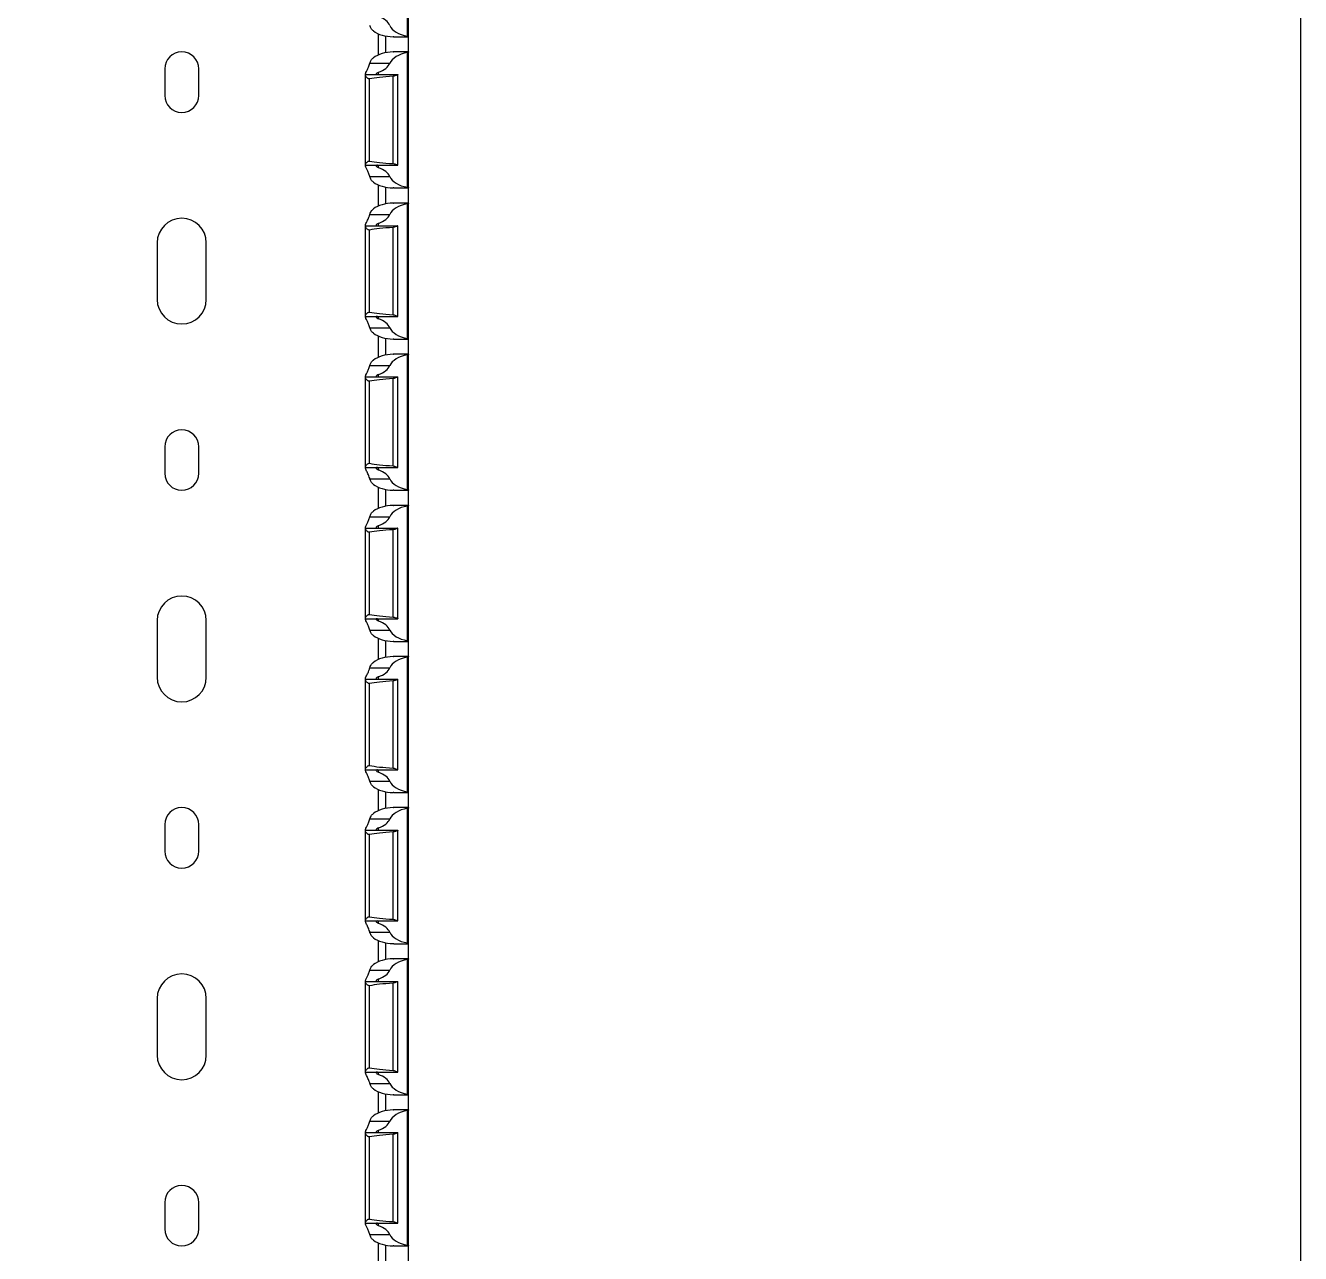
# Model space of a CAD drawing. Header units: millimetres. Extents: x -2573 to 2942, y -1220 to 2800.
# Drawn here: x 1856.9 to 2025.5, y 1110 to 1272.5 of the extents above; entities that cross this region are included whole.
import ezdxf

# ---------------------------------------------------------------- set-up
doc = ezdxf.new("R2010")
doc.units = ezdxf.units.MM

msp = doc.modelspace()

# ---------------------------------------------------------------- linework, layer by layer
at = {"linetype": 'Continuous', "lineweight": 30}
for p, q in [((1907.386, 1271.091), (1907.386, 1288.909)), ((1907.536, 1271.029), (1907.536, 1288.971)), ((1903.536, 1271.403), (1903.536, 1268.597)), ((1904.536, 1268.899), (1904.536, 1271.101)), ((1905.574, 1271), (1907.536, 1271)), ((1907.536, 1271), (1907.536, 1271.029)), ((1907.536, 1269), (1907.536, 1271)), ((1907.536, 1269), (1905.57, 1269)), ((1907.386, 1251.091), (1907.386, 1268.909)), ((1907.536, 1269), (1907.536, 1268.971)), ((1907.536, 1251.029), (1907.536, 1268.971)), ((1875.286, 1266.75), (1875.286, 1263.25)), ((1879.786, 1263.25), (1879.786, 1266.75)), ((1902.428, 1267.5), (1905.067, 1267.5)), ((1901.836, 1266), (1901.836, 1266.057)), ((1901.836, 1265.916), (1901.836, 1266)), ((1901.836, 1266), (1906.133, 1266)), ((1901.836, 1254.084), (1901.836, 1265.916)), ((1902.38, 1254.564), (1902.38, 1265.436)), ((1903.586, 1266), (1903.586, 1266.318)), ((1905.497, 1254.221), (1905.497, 1265.779)), ((1906.136, 1266), (1906.133, 1266)), ((1906.136, 1254), (1906.136, 1266)), ((1901.836, 1254), (1901.836, 1254.084)), ((1901.836, 1254), (1906.133, 1254)), ((1901.836, 1253.943), (1901.836, 1254)), ((1903.586, 1253.682), (1903.586, 1254)), ((1906.133, 1254), (1906.136, 1254)), ((1902.428, 1252.5), (1905.067, 1252.5)), ((1903.536, 1251.403), (1903.536, 1248.597)), ((1904.536, 1248.899), (1904.536, 1251.101)), ((1905.574, 1251), (1907.536, 1251)), ((1907.536, 1251), (1907.536, 1251.029)), ((1907.536, 1249), (1907.536, 1251)), ((1907.536, 1249), (1905.57, 1249)), ((1907.386, 1231.091), (1907.386, 1248.909)), ((1907.536, 1249), (1907.536, 1248.971)), ((1907.536, 1231.029), (1907.536, 1248.971)), ((1902.428, 1247.5), (1905.067, 1247.5)), ((1901.836, 1246), (1901.836, 1246.057)), ((1901.836, 1245.916), (1901.836, 1246)), ((1901.836, 1246), (1906.133, 1246)), ((1901.836, 1234.084), (1901.836, 1245.916)), ((1902.38, 1234.564), (1902.38, 1245.436)), ((1903.586, 1246), (1903.586, 1246.318)), ((1905.497, 1234.221), (1905.497, 1245.779)), ((1906.136, 1246), (1906.133, 1246)), ((1906.136, 1234), (1906.136, 1246)), ((1874.286, 1243.75), (1874.286, 1236.25)), ((1880.786, 1236.25), (1880.786, 1243.75)), ((1901.836, 1234), (1901.836, 1234.084)), ((1901.836, 1234), (1906.133, 1234)), ((1901.836, 1233.943), (1901.836, 1234)), ((1903.586, 1233.682), (1903.586, 1234)), ((1906.133, 1234), (1906.136, 1234)), ((1902.428, 1232.5), (1905.067, 1232.5)), ((1903.536, 1231.403), (1903.536, 1228.597)), ((1904.536, 1228.899), (1904.536, 1231.101)), ((1905.574, 1231), (1907.536, 1231)), ((1907.536, 1231), (1907.536, 1231.029)), ((1907.536, 1229), (1907.536, 1231)), ((1907.536, 1229), (1905.57, 1229)), ((1907.386, 1211.091), (1907.386, 1228.909)), ((1907.536, 1229), (1907.536, 1228.971)), ((1907.536, 1211.029), (1907.536, 1228.971)), ((1902.428, 1227.5), (1905.067, 1227.5)), ((1903.586, 1226), (1903.586, 1226.318)), ((1901.836, 1226), (1901.836, 1226.057)), ((1901.836, 1225.916), (1901.836, 1226)), ((1901.836, 1226), (1906.133, 1226)), ((1901.836, 1214.084), (1901.836, 1225.916)), ((1902.38, 1214.564), (1902.38, 1225.436)), ((1905.497, 1214.221), (1905.497, 1225.779)), ((1906.136, 1226), (1906.133, 1226)), ((1906.136, 1214), (1906.136, 1226)), ((1875.286, 1216.75), (1875.286, 1213.25)), ((1879.786, 1213.25), (1879.786, 1216.75)), ((1901.836, 1214), (1901.836, 1214.084)), ((1901.836, 1214), (1906.133, 1214)), ((1901.836, 1213.943), (1901.836, 1214)), ((1903.586, 1213.682), (1903.586, 1214)), ((1906.133, 1214), (1906.136, 1214)), ((1902.428, 1212.5), (1905.067, 1212.5)), ((1903.536, 1211.403), (1903.536, 1208.597)), ((1904.536, 1208.899), (1904.536, 1211.101)), ((1907.536, 1211), (1907.536, 1211.029)), ((1905.574, 1211), (1907.536, 1211)), ((1907.536, 1209), (1907.536, 1211)), ((1907.536, 1209), (1905.57, 1209)), ((1907.386, 1191.091), (1907.386, 1208.909)), ((1907.536, 1209), (1907.536, 1208.971)), ((1907.536, 1191.029), (1907.536, 1208.971)), ((1901.836, 1206), (1901.836, 1206.057)), ((1901.836, 1205.916), (1901.836, 1206)), ((1901.836, 1206), (1906.133, 1206)), ((1902.428, 1207.5), (1905.067, 1207.5)), ((1903.586, 1206), (1903.586, 1206.318)), ((1906.136, 1206), (1906.133, 1206)), ((1906.136, 1194), (1906.136, 1206)), ((1901.836, 1194.084), (1901.836, 1205.916)), ((1902.38, 1194.564), (1902.38, 1205.436)), ((1905.497, 1194.221), (1905.497, 1205.779)), ((1874.286, 1193.75), (1874.286, 1186.25)), ((1880.786, 1186.25), (1880.786, 1193.75)), ((1901.836, 1194), (1901.836, 1194.084)), ((1901.836, 1194), (1906.133, 1194)), ((1901.836, 1193.943), (1901.836, 1194)), ((1902.428, 1192.5), (1905.067, 1192.5)), ((1903.586, 1193.682), (1903.586, 1194)), ((1906.133, 1194), (1906.136, 1194)), ((1903.536, 1191.403), (1903.536, 1188.597)), ((1904.536, 1188.899), (1904.536, 1191.101)), ((1905.574, 1191), (1907.536, 1191)), ((1907.536, 1191), (1907.536, 1191.029)), ((1907.536, 1189), (1907.536, 1191)), ((1902.428, 1187.5), (1905.067, 1187.5)), ((1907.536, 1189), (1905.57, 1189)), ((1907.386, 1171.091), (1907.386, 1188.909)), ((1907.536, 1189), (1907.536, 1188.971)), ((1907.536, 1171.029), (1907.536, 1188.971)), ((1901.836, 1186), (1901.836, 1186.057)), ((1901.836, 1185.916), (1901.836, 1186)), ((1901.836, 1186), (1906.133, 1186)), ((1901.836, 1174.084), (1901.836, 1185.916)), ((1903.586, 1186), (1903.586, 1186.318)), ((1905.497, 1174.221), (1905.497, 1185.779)), ((1906.136, 1186), (1906.133, 1186)), ((1906.136, 1174), (1906.136, 1186)), ((1902.38, 1174.564), (1902.38, 1185.436)), ((1901.836, 1174), (1901.836, 1174.084)), ((1901.836, 1174), (1906.133, 1174)), ((1901.836, 1173.943), (1901.836, 1174)), ((1903.586, 1173.682), (1903.586, 1174)), ((1906.133, 1174), (1906.136, 1174)), ((1902.428, 1172.5), (1905.067, 1172.5)), ((1903.536, 1171.403), (1903.536, 1168.597)), ((1904.536, 1168.899), (1904.536, 1171.101)), ((1905.574, 1171), (1907.536, 1171)), ((1907.536, 1171), (1907.536, 1171.029)), ((1907.536, 1169), (1907.536, 1171)), ((1907.536, 1169), (1905.57, 1169)), ((1907.386, 1151.091), (1907.386, 1168.909)), ((1907.536, 1169), (1907.536, 1168.971)), ((1907.536, 1151.029), (1907.536, 1168.971)), ((1902.428, 1167.5), (1905.067, 1167.5)), ((1875.286, 1166.75), (1875.286, 1163.25)), ((1879.786, 1163.25), (1879.786, 1166.75)), ((1901.836, 1166), (1901.836, 1166.057)), ((1901.836, 1165.916), (1901.836, 1166)), ((1901.836, 1166), (1906.133, 1166)), ((1901.836, 1154.084), (1901.836, 1165.916)), ((1903.586, 1166), (1903.586, 1166.318)), ((1905.497, 1154.221), (1905.497, 1165.779)), ((1906.136, 1166), (1906.133, 1166)), ((1906.136, 1154), (1906.136, 1166)), ((1902.38, 1154.564), (1902.38, 1165.436)), ((1901.836, 1154), (1901.836, 1154.084)), ((1901.836, 1154), (1906.133, 1154)), ((1901.836, 1153.943), (1901.836, 1154)), ((1903.586, 1153.682), (1903.586, 1154)), ((1906.133, 1154), (1906.136, 1154)), ((1902.428, 1152.5), (1905.067, 1152.5)), ((1903.536, 1151.403), (1903.536, 1148.597)), ((1904.536, 1148.899), (1904.536, 1151.101)), ((1905.574, 1151), (1907.536, 1151)), ((1907.536, 1151), (1907.536, 1151.029)), ((1907.536, 1149), (1907.536, 1151)), ((1907.536, 1149), (1905.57, 1149)), ((1907.386, 1131.091), (1907.386, 1148.909)), ((1907.536, 1149), (1907.536, 1148.971)), ((1907.536, 1131.029), (1907.536, 1148.971)), ((1902.428, 1147.5), (1905.067, 1147.5)), ((1901.836, 1146), (1901.836, 1146.057)), ((1901.836, 1145.916), (1901.836, 1146)), ((1901.836, 1146), (1906.133, 1146)), ((1901.836, 1134.084), (1901.836, 1145.916)), ((1902.38, 1134.564), (1902.38, 1145.436)), ((1903.586, 1146), (1903.586, 1146.318)), ((1905.497, 1134.221), (1905.497, 1145.779)), ((1906.136, 1146), (1906.133, 1146)), ((1906.136, 1134), (1906.136, 1146)), ((1874.286, 1143.75), (1874.286, 1136.25)), ((1880.786, 1136.25), (1880.786, 1143.75)), ((1901.836, 1134), (1901.836, 1134.084)), ((1901.836, 1134), (1906.133, 1134)), ((1901.836, 1133.943), (1901.836, 1134)), ((1903.586, 1133.682), (1903.586, 1134)), ((1906.133, 1134), (1906.136, 1134)), ((1902.428, 1132.5), (1905.067, 1132.5)), ((1903.536, 1131.403), (1903.536, 1128.597)), ((1904.536, 1128.899), (1904.536, 1131.101)), ((1905.574, 1131), (1907.536, 1131)), ((1907.536, 1131), (1907.536, 1131.029)), ((1907.536, 1129), (1907.536, 1131)), ((1907.536, 1129), (1905.57, 1129)), ((1907.386, 1111.091), (1907.386, 1128.909)), ((1907.536, 1129), (1907.536, 1128.971)), ((1907.536, 1111.029), (1907.536, 1128.971)), ((1902.428, 1127.5), (1905.067, 1127.5)), ((1901.836, 1126), (1901.836, 1126.057)), ((1901.836, 1125.916), (1901.836, 1126)), ((1901.836, 1126), (1906.133, 1126)), ((1901.836, 1114.084), (1901.836, 1125.916)), ((1902.38, 1114.564), (1902.38, 1125.436)), ((1903.586, 1126), (1903.586, 1126.318)), ((1905.497, 1114.221), (1905.497, 1125.779)), ((1906.136, 1126), (1906.133, 1126)), ((1906.136, 1114), (1906.136, 1126)), ((1875.286, 1116.75), (1875.286, 1113.25)), ((1879.786, 1113.25), (1879.786, 1116.75)), ((1901.836, 1114), (1901.836, 1114.084)), ((1901.836, 1114), (1906.133, 1114)), ((1901.836, 1113.943), (1901.836, 1114)), ((1903.586, 1113.682), (1903.586, 1114)), ((1906.133, 1114), (1906.136, 1114)), ((1902.428, 1112.5), (1905.067, 1112.5)), ((1903.536, 1111.403), (1903.536, 1108.597)), ((1904.536, 1108.899), (1904.536, 1111.101)), ((1905.574, 1111), (1907.536, 1111)), ((1907.536, 1111), (1907.536, 1111.029)), ((1907.536, 1109), (1907.536, 1111))]:
    msp.add_line(p, q, dxfattribs=at)
msp.add_lwpolyline([(1280.536, 1650), (2025.536, 1650), (2025.536, 480), (1280.536, 480)], close=True)
for centre, radius, start, end in [((1877.536, 1266.75), 2.25, 0, 180), ((1877.536, 1263.25), 2.25, 180, 0), ((1877.536, 1243.75), 3.25, 0, 180), ((1877.536, 1236.25), 3.25, 180, 0), ((1877.536, 1216.75), 2.25, 0, 180), ((1877.536, 1213.25), 2.25, 180, 0), ((1877.536, 1193.75), 3.25, 0, 180), ((1877.536, 1186.25), 3.25, 180, 0), ((1877.536, 1166.75), 2.25, 0, 180), ((1877.536, 1163.25), 2.25, 180, 0), ((1877.536, 1143.75), 3.25, 0, 180), ((1877.536, 1136.25), 3.25, 180, 0), ((1877.536, 1116.75), 2.25, 0, 180), ((1877.536, 1113.25), 2.25, 180, 0)]:
    msp.add_arc(centre, radius, start, end, dxfattribs=at)
for centre, major_axis, ratio, start_param, end_param in [((1901.713, 1272), (3.464, 0), 0.5773503, 0.2526803, 0.9993486), ((1905.621, 1273), (3.464, 0), 0.5773503, 3.8025196, 4.673511), ((1908.421, 1273), (3.464, 0), 0.5773503, 3.3942729, 4.4090842), ((1905.621, 1267), (3.464, 0), 0.5773503, 1.6096743, 2.4806657), ((1908.421, 1267), (3.464, 0), 0.5773503, 1.8741012, 2.8889124), ((1901.713, 1268), (3.464, 0), 0.5773503, 5.2838367, 6.0305051), ((1912.667, 1265), (11.43, 0), 0.0874887, 2.2488265, 2.6905658), ((1912.667, 1255), (11.43, 0), 0.0874887, 3.5926195, 4.0343588), ((1901.713, 1252), (3.464, 0), 0.5773503, 0.2526803, 0.9993486), ((1905.621, 1253), (3.464, 0), 0.5773503, 3.8025196, 4.673511), ((1908.421, 1253), (3.464, 0), 0.5773503, 3.3942729, 4.4090842), ((1905.621, 1247), (3.464, 0), 0.5773503, 1.6096743, 2.4806657), ((1908.421, 1247), (3.464, 0), 0.5773503, 1.8741012, 2.8889124), ((1901.713, 1248), (3.464, 0), 0.5773503, 5.2838367, 6.0305051), ((1912.667, 1245), (11.43, 0), 0.0874887, 2.2488265, 2.6905658), ((1912.667, 1235), (11.43, 0), 0.0874887, 3.5926195, 4.0343588), ((1901.713, 1232), (3.464, 0), 0.5773503, 0.2526803, 0.9993486), ((1905.621, 1233), (3.464, 0), 0.5773503, 3.8025196, 4.673511), ((1908.421, 1233), (3.464, 0), 0.5773503, 3.3942729, 4.4090842), ((1905.621, 1227), (3.464, 0), 0.5773503, 1.6096743, 2.4806657), ((1908.421, 1227), (3.464, 0), 0.5773503, 1.8741012, 2.8889124), ((1901.713, 1228), (3.464, 0), 0.5773503, 5.2838367, 6.0305051), ((1912.667, 1225), (11.43, 0), 0.0874887, 2.2488265, 2.6905658), ((1912.667, 1215), (11.43, 0), 0.0874887, 3.5926195, 4.0343588), ((1901.713, 1212), (3.464, 0), 0.5773503, 0.2526803, 0.9993486), ((1905.621, 1213), (3.464, 0), 0.5773503, 3.8025196, 4.673511), ((1908.421, 1213), (3.464, 0), 0.5773503, 3.3942729, 4.4090842), ((1905.621, 1207), (3.464, 0), 0.5773503, 1.6096743, 2.4806657), ((1908.421, 1207), (3.464, 0), 0.5773503, 1.8741012, 2.8889124), ((1901.713, 1208), (3.464, 0), 0.5773503, 5.2838367, 6.0305051), ((1912.667, 1205), (11.43, 0), 0.0874887, 2.2488265, 2.6905658), ((1912.667, 1195), (11.43, 0), 0.0874887, 3.5926195, 4.0343588), ((1901.713, 1192), (3.464, 0), 0.5773503, 0.2526803, 0.9993486), ((1908.421, 1193), (3.464, 0), 0.5773503, 3.3942729, 4.4090842), ((1905.621, 1193), (3.464, 0), 0.5773503, 3.8025196, 4.673511), ((1905.621, 1187), (3.464, 0), 0.5773503, 1.6096743, 2.4806657), ((1901.713, 1188), (3.464, 0), 0.5773503, 5.2838367, 6.0305051), ((1908.421, 1187), (3.464, 0), 0.5773503, 1.8741012, 2.8889124), ((1912.667, 1185), (11.43, 0), 0.0874887, 2.2488265, 2.6905658), ((1912.667, 1175), (11.43, 0), 0.0874887, 3.5926195, 4.0343588), ((1901.713, 1172), (3.464, 0), 0.5773503, 0.2526803, 0.9993486), ((1908.421, 1173), (3.464, 0), 0.5773503, 3.3942729, 4.4090842), ((1905.621, 1173), (3.464, 0), 0.5773503, 3.8025196, 4.673511), ((1905.621, 1167), (3.464, 0), 0.5773503, 1.6096743, 2.4806657), ((1908.421, 1167), (3.464, 0), 0.5773503, 1.8741012, 2.8889124), ((1901.713, 1168), (3.464, 0), 0.5773503, 5.2838367, 6.0305051), ((1912.667, 1165), (11.43, 0), 0.0874887, 2.2488265, 2.6905658), ((1912.667, 1155), (11.43, 0), 0.0874887, 3.5926195, 4.0343588), ((1901.713, 1152), (3.464, 0), 0.5773503, 0.2526803, 0.9993486), ((1908.421, 1153), (3.464, 0), 0.5773503, 3.3942729, 4.4090842), ((1905.621, 1153), (3.464, 0), 0.5773503, 3.8025196, 4.673511), ((1905.621, 1147), (3.464, 0), 0.5773503, 1.6096743, 2.4806657), ((1908.421, 1147), (3.464, 0), 0.5773503, 1.8741012, 2.8889124), ((1901.713, 1148), (3.464, 0), 0.5773503, 5.2838367, 6.0305051), ((1912.667, 1145), (11.43, 0), 0.0874887, 2.2488265, 2.6905658), ((1912.667, 1135), (11.43, 0), 0.0874887, 3.5926195, 4.0343588), ((1901.713, 1132), (3.464, 0), 0.5773503, 0.2526803, 0.9993486), ((1905.621, 1133), (3.464, 0), 0.5773503, 3.8025196, 4.673511), ((1908.421, 1133), (3.464, 0), 0.5773503, 3.3942729, 4.4090842), ((1905.621, 1127), (3.464, 0), 0.5773503, 1.6096743, 2.4806657), ((1908.421, 1127), (3.464, 0), 0.5773503, 1.8741012, 2.8889124), ((1901.713, 1128), (3.464, 0), 0.5773503, 5.2838367, 6.0305051), ((1912.667, 1125), (11.43, 0), 0.0874887, 2.2488265, 2.6905658), ((1912.667, 1115), (11.43, 0), 0.0874887, 3.5926195, 4.0343588), ((1901.713, 1112), (3.464, 0), 0.5773503, 0.2526803, 0.9993486), ((1905.621, 1113), (3.464, 0), 0.5773503, 3.8025196, 4.673511), ((1908.421, 1113), (3.464, 0), 0.5773503, 3.3942729, 4.4090842)]:
    msp.add_ellipse(centre, major_axis=major_axis, ratio=ratio, start_param=start_param, end_param=end_param, dxfattribs=at)
for points, knots in [([(1902.886, 1271.772), (1902.771, 1271.858), (1902.674, 1271.964), (1902.521, 1272.211), (1902.465, 1272.351), (1902.428, 1272.5)], [0, 0, 0, 0, 0.5, 0.5, 1, 1, 1, 1]), ([(1905.574, 1271), (1905.573, 1271), (1905.557, 1270.999), (1905.522, 1271.001), (1905.49, 1271.001), (1905.486, 1271.002)], [0, 0, 0, 0, 0.0381809, 0.888918, 1, 1, 1, 1]), ([(1907.386, 1271.091), (1907.397, 1271.089), (1907.435, 1271.082), (1907.49, 1271.065), (1907.53, 1271.044), (1907.534, 1271.033), (1907.536, 1271.029)], [0, 0, 0, 0, 0.1176346, 0.4309507, 0.7573977, 1, 1, 1, 1]), ([(1905.486, 1268.999), (1905.499, 1268.999), (1905.532, 1269), (1905.556, 1269), (1905.57, 1269)], [0, 0, 0, 0, 0.3815601, 1, 1, 1, 1]), ([(1907.536, 1268.971), (1907.533, 1268.965), (1907.526, 1268.952), (1907.473, 1268.929), (1907.419, 1268.915), (1907.388, 1268.909), (1907.386, 1268.909)], [0, 0, 0, 0, 0.3271285, 0.6540537, 0.9845677, 1, 1, 1, 1]), ([(1901.836, 1266.057), (1901.836, 1266.08), (1901.842, 1266.109), (1901.864, 1266.178), (1901.881, 1266.218), (1901.941, 1266.354), (1901.997, 1266.464), (1902.123, 1266.715), (1902.191, 1266.854), (1902.322, 1267.159), (1902.384, 1267.324), (1902.428, 1267.5)], [0, 0, 0, 0, 0.125, 0.125, 0.25, 0.25, 0.5, 0.5, 0.75, 0.75, 1, 1, 1, 1]), ([(1902.428, 1267.5), (1902.465, 1267.648), (1902.521, 1267.789), (1902.674, 1268.035), (1902.771, 1268.142), (1902.886, 1268.228)], [0, 0, 0, 0, 0.5, 0.5, 1, 1, 1, 1]), ([(1902.38, 1265.436), (1902.363, 1265.434), (1902.321, 1265.429), (1902.24, 1265.446), (1902.124, 1265.51), (1901.998, 1265.631), (1901.89, 1265.769), (1901.841, 1265.865), (1901.837, 1265.905), (1901.836, 1265.916)], [0, 0, 0, 0, 0.0525604, 0.1305059, 0.2478621, 0.4694819, 0.7123997, 0.9207728, 1, 1, 1, 1]), ([(1903.586, 1266.318), (1903.565, 1266.309), (1903.48, 1266.276), (1903.353, 1266.202), (1903.246, 1266.108), (1903.225, 1266.037), (1903.286, 1266.004), (1903.379, 1266.001), (1903.423, 1266)], [0, 0, 0, 0, 0.0610949, 0.2425823, 0.4485689, 0.6524951, 0.8367911, 1, 1, 1, 1]), ([(1906.133, 1266), (1906.125, 1266), (1906.101, 1265.989), (1906.03, 1265.954), (1905.982, 1265.929), (1905.814, 1265.85), (1905.664, 1265.791), (1905.497, 1265.779)], [0, 0, 0, 0, 0.25, 0.25, 0.5, 0.5, 1, 1, 1, 1]), ([(1901.836, 1254.084), (1901.836, 1254.117), (1901.853, 1254.159), (1901.908, 1254.252), (1901.946, 1254.303), (1902.036, 1254.406), (1902.09, 1254.458), (1902.186, 1254.524), (1902.22, 1254.544), (1902.298, 1254.568), (1902.34, 1254.571), (1902.38, 1254.564)], [0, 0, 0, 0, 0.25, 0.25, 0.5, 0.5, 0.75, 0.75, 0.875, 0.875, 1, 1, 1, 1]), ([(1902.428, 1252.5), (1902.384, 1252.677), (1902.322, 1252.842), (1902.191, 1253.145), (1902.122, 1253.286), (1901.997, 1253.535), (1901.941, 1253.646), (1901.881, 1253.782), (1901.865, 1253.822), (1901.842, 1253.891), (1901.836, 1253.92), (1901.836, 1253.943)], [0, 0, 0, 0, 0.25, 0.25, 0.5, 0.5, 0.75, 0.75, 0.875, 0.875, 1, 1, 1, 1]), ([(1903.423, 1254), (1903.386, 1253.999), (1903.301, 1253.997), (1903.235, 1253.972), (1903.233, 1253.918), (1903.303, 1253.838), (1903.425, 1253.751), (1903.539, 1253.702), (1903.586, 1253.682)], [0, 0, 0, 0, 0.1358573, 0.3122262, 0.4850928, 0.6642649, 0.8597694, 1, 1, 1, 1]), ([(1905.497, 1254.221), (1905.664, 1254.209), (1905.814, 1254.15), (1905.983, 1254.071), (1906.03, 1254.046), (1906.101, 1254.011), (1906.124, 1254), (1906.133, 1254)], [0, 0, 0, 0, 0.5, 0.5, 0.75, 0.75, 1, 1, 1, 1]), ([(1902.886, 1251.772), (1902.771, 1251.858), (1902.674, 1251.964), (1902.521, 1252.211), (1902.465, 1252.351), (1902.428, 1252.5)], [0, 0, 0, 0, 0.5, 0.5, 1, 1, 1, 1]), ([(1905.574, 1251), (1905.573, 1251), (1905.557, 1251), (1905.522, 1251.001), (1905.49, 1251.001), (1905.486, 1251.002)], [0, 0, 0, 0, 0.03817704, 0.88892189, 1, 1, 1, 1]), ([(1907.386, 1251.091), (1907.432, 1251.083), (1907.47, 1251.072), (1907.522, 1251.049), (1907.536, 1251.038), (1907.536, 1251.029)], [0, 0, 0, 0, 0.5, 0.5, 1, 1, 1, 1]), ([(1902.428, 1247.5), (1902.46, 1247.605), (1902.539, 1247.857), (1902.714, 1248.092), (1902.857, 1248.205), (1902.886, 1248.228)], [0, 0, 0, 0, 0.3608647, 0.870433, 1, 1, 1, 1]), ([(1905.486, 1248.998), (1905.499, 1248.999), (1905.532, 1249), (1905.556, 1249), (1905.57, 1249)], [0, 0, 0, 0, 0.3815601, 1, 1, 1, 1]), ([(1907.536, 1248.971), (1907.533, 1248.965), (1907.526, 1248.952), (1907.473, 1248.929), (1907.419, 1248.915), (1907.388, 1248.909), (1907.386, 1248.909)], [0, 0, 0, 0, 0.3271292, 0.6540353, 0.9845677, 1, 1, 1, 1]), ([(1901.836, 1246.057), (1901.837, 1246.067), (1901.84, 1246.119), (1901.904, 1246.281), (1902.078, 1246.626), (1902.289, 1247.043), (1902.389, 1247.373), (1902.428, 1247.5)], [0, 0, 0, 0, 0.0523322, 0.2727901, 0.5176489, 0.8149498, 1, 1, 1, 1]), ([(1902.38, 1245.436), (1902.34, 1245.429), (1902.298, 1245.432), (1902.22, 1245.457), (1902.185, 1245.476), (1902.089, 1245.542), (1902.037, 1245.594), (1901.945, 1245.697), (1901.908, 1245.748), (1901.853, 1245.841), (1901.836, 1245.883), (1901.836, 1245.916)], [0, 0, 0, 0, 0.125, 0.125, 0.25, 0.25, 0.5, 0.5, 0.75, 0.75, 1, 1, 1, 1]), ([(1903.586, 1246.318), (1903.565, 1246.309), (1903.48, 1246.276), (1903.353, 1246.202), (1903.246, 1246.108), (1903.225, 1246.037), (1903.286, 1246.004), (1903.379, 1246.001), (1903.423, 1246)], [0, 0, 0, 0, 0.0611021, 0.2425803, 0.448574, 0.6524991, 0.836791, 1, 1, 1, 1]), ([(1906.133, 1246), (1906.126, 1245.998), (1906.108, 1245.994), (1906.027, 1245.952), (1905.884, 1245.881), (1905.702, 1245.807), (1905.558, 1245.787), (1905.497, 1245.779)], [0, 0, 0, 0, 0.1353907, 0.3401479, 0.5592591, 0.8133117, 1, 1, 1, 1]), ([(1901.836, 1234.084), (1901.841, 1234.108), (1901.851, 1234.166), (1901.935, 1234.294), (1902.05, 1234.423), (1902.166, 1234.515), (1902.258, 1234.56), (1902.331, 1234.571), (1902.368, 1234.566), (1902.38, 1234.564)], [0, 0, 0, 0, 0.1638406, 0.4014929, 0.643549, 0.778476, 0.8847049, 0.962581, 1, 1, 1, 1]), ([(1902.428, 1232.5), (1902.384, 1232.677), (1902.322, 1232.842), (1902.191, 1233.145), (1902.122, 1233.286), (1901.997, 1233.535), (1901.941, 1233.646), (1901.881, 1233.782), (1901.865, 1233.822), (1901.842, 1233.891), (1901.836, 1233.92), (1901.836, 1233.943)], [0, 0, 0, 0, 0.25, 0.25, 0.5, 0.5, 0.75, 0.75, 0.875, 0.875, 1, 1, 1, 1]), ([(1903.423, 1234), (1903.349, 1234), (1903.294, 1233.995), (1903.234, 1233.966), (1903.229, 1233.941), (1903.283, 1233.845), (1903.408, 1233.748), (1903.586, 1233.682)], [0, 0, 0, 0, 0.25, 0.25, 0.5, 0.5, 1, 1, 1, 1]), ([(1905.497, 1234.221), (1905.664, 1234.209), (1905.814, 1234.15), (1905.983, 1234.071), (1906.03, 1234.046), (1906.101, 1234.011), (1906.124, 1234), (1906.133, 1234)], [0, 0, 0, 0, 0.5, 0.5, 0.75, 0.75, 1, 1, 1, 1]), ([(1902.886, 1231.772), (1902.801, 1231.848), (1902.611, 1232.017), (1902.484, 1232.291), (1902.437, 1232.468), (1902.428, 1232.5)], [0, 0, 0, 0, 0.3991915, 0.8895765, 1, 1, 1, 1]), ([(1905.574, 1231), (1905.573, 1231), (1905.557, 1230.999), (1905.522, 1231.001), (1905.49, 1231.001), (1905.486, 1231.002)], [0, 0, 0, 0, 0.0381809, 0.888918, 1, 1, 1, 1]), ([(1907.386, 1231.091), (1907.397, 1231.089), (1907.435, 1231.082), (1907.49, 1231.065), (1907.53, 1231.044), (1907.534, 1231.033), (1907.536, 1231.029)], [0, 0, 0, 0, 0.1176502, 0.4309479, 0.7574149, 1, 1, 1, 1]), ([(1902.428, 1227.5), (1902.46, 1227.605), (1902.539, 1227.857), (1902.714, 1228.092), (1902.857, 1228.205), (1902.886, 1228.228)], [0, 0, 0, 0, 0.360891, 0.8704337, 1, 1, 1, 1]), ([(1905.486, 1228.998), (1905.499, 1228.999), (1905.532, 1229), (1905.556, 1229), (1905.57, 1229)], [0, 0, 0, 0, 0.3815601, 1, 1, 1, 1]), ([(1907.536, 1228.971), (1907.533, 1228.965), (1907.526, 1228.952), (1907.473, 1228.929), (1907.419, 1228.915), (1907.388, 1228.909), (1907.386, 1228.909)], [0, 0, 0, 0, 0.3271165, 0.6540475, 0.9845674, 1, 1, 1, 1]), ([(1901.836, 1226.057), (1901.836, 1226.08), (1901.842, 1226.109), (1901.864, 1226.178), (1901.881, 1226.218), (1901.941, 1226.354), (1901.997, 1226.464), (1902.123, 1226.715), (1902.191, 1226.854), (1902.322, 1227.159), (1902.384, 1227.324), (1902.428, 1227.5)], [0, 0, 0, 0, 0.125, 0.125, 0.25, 0.25, 0.5, 0.5, 0.75, 0.75, 1, 1, 1, 1]), ([(1903.586, 1226.318), (1903.407, 1226.251), (1903.282, 1226.154), (1903.229, 1226.059), (1903.234, 1226.034), (1903.294, 1226.005), (1903.348, 1226), (1903.423, 1226)], [0, 0, 0, 0, 0.5, 0.5, 0.75, 0.75, 1, 1, 1, 1]), ([(1902.38, 1225.436), (1902.363, 1225.434), (1902.321, 1225.429), (1902.24, 1225.446), (1902.124, 1225.51), (1901.998, 1225.631), (1901.89, 1225.769), (1901.841, 1225.865), (1901.837, 1225.905), (1901.836, 1225.916)], [0, 0, 0, 0, 0.0525583, 0.1305042, 0.247861, 0.4694634, 0.7124013, 0.920759, 1, 1, 1, 1]), ([(1906.133, 1226), (1906.125, 1226), (1906.101, 1225.989), (1906.03, 1225.954), (1905.982, 1225.929), (1905.814, 1225.85), (1905.664, 1225.791), (1905.497, 1225.779)], [0, 0, 0, 0, 0.25, 0.25, 0.5, 0.5, 1, 1, 1, 1]), ([(1901.836, 1214.084), (1901.836, 1214.117), (1901.853, 1214.159), (1901.908, 1214.252), (1901.946, 1214.303), (1902.036, 1214.406), (1902.09, 1214.458), (1902.186, 1214.524), (1902.22, 1214.544), (1902.298, 1214.568), (1902.34, 1214.571), (1902.38, 1214.564)], [0, 0, 0, 0, 0.25, 0.25, 0.5, 0.5, 0.75, 0.75, 0.875, 0.875, 1, 1, 1, 1]), ([(1902.428, 1212.5), (1902.42, 1212.53), (1902.355, 1212.777), (1902.169, 1213.203), (1901.941, 1213.64), (1901.844, 1213.862), (1901.838, 1213.927), (1901.836, 1213.943)], [0, 0, 0, 0, 0.0435892, 0.353892, 0.6725853, 0.9202183, 1, 1, 1, 1]), ([(1903.423, 1214), (1903.386, 1213.999), (1903.301, 1213.997), (1903.235, 1213.972), (1903.233, 1213.918), (1903.303, 1213.838), (1903.425, 1213.751), (1903.539, 1213.702), (1903.586, 1213.682)], [0, 0, 0, 0, 0.1358562, 0.3122237, 0.485089, 0.6642597, 0.8597627, 1, 1, 1, 1]), ([(1905.497, 1214.221), (1905.501, 1214.221), (1905.567, 1214.216), (1905.71, 1214.188), (1905.899, 1214.113), (1906.045, 1214.039), (1906.115, 1214.004), (1906.129, 1214.001), (1906.133, 1214)], [0, 0, 0, 0, 0.0120174, 0.1986527, 0.4473032, 0.6987121, 0.9096143, 1, 1, 1, 1]), ([(1902.886, 1211.772), (1902.801, 1211.848), (1902.611, 1212.017), (1902.484, 1212.291), (1902.437, 1212.468), (1902.428, 1212.5)], [0, 0, 0, 0, 0.3992153, 0.8896047, 1, 1, 1, 1]), ([(1907.386, 1211.091), (1907.397, 1211.089), (1907.435, 1211.082), (1907.49, 1211.065), (1907.53, 1211.044), (1907.534, 1211.033), (1907.536, 1211.029)], [0, 0, 0, 0, 0.1176346, 0.4309507, 0.7573977, 1, 1, 1, 1]), ([(1905.574, 1211), (1905.573, 1211), (1905.557, 1210.999), (1905.522, 1211.001), (1905.49, 1211.001), (1905.486, 1211.002)], [0, 0, 0, 0, 0.038181, 0.8889227, 1, 1, 1, 1]), ([(1902.428, 1207.5), (1902.465, 1207.648), (1902.521, 1207.789), (1902.674, 1208.035), (1902.771, 1208.142), (1902.886, 1208.228)], [0, 0, 0, 0, 0.5, 0.5, 1, 1, 1, 1]), ([(1905.486, 1208.998), (1905.499, 1208.999), (1905.532, 1209), (1905.556, 1209), (1905.57, 1209)], [0, 0, 0, 0, 0.3815601, 1, 1, 1, 1]), ([(1907.536, 1208.971), (1907.536, 1208.962), (1907.522, 1208.951), (1907.47, 1208.928), (1907.432, 1208.917), (1907.386, 1208.909)], [0, 0, 0, 0, 0.5, 0.5, 1, 1, 1, 1]), ([(1901.836, 1206.057), (1901.836, 1206.08), (1901.842, 1206.109), (1901.864, 1206.178), (1901.881, 1206.218), (1901.941, 1206.354), (1901.997, 1206.464), (1902.123, 1206.715), (1902.191, 1206.854), (1902.322, 1207.159), (1902.384, 1207.324), (1902.428, 1207.5)], [0, 0, 0, 0, 0.125, 0.125, 0.25, 0.25, 0.5, 0.5, 0.75, 0.75, 1, 1, 1, 1]), ([(1903.586, 1206.318), (1903.565, 1206.309), (1903.48, 1206.276), (1903.353, 1206.202), (1903.246, 1206.108), (1903.225, 1206.037), (1903.286, 1206.004), (1903.379, 1206.001), (1903.423, 1206)], [0, 0, 0, 0, 0.0610949, 0.2425823, 0.4485689, 0.6524951, 0.8367911, 1, 1, 1, 1]), ([(1906.133, 1206), (1906.125, 1206), (1906.101, 1205.989), (1906.03, 1205.954), (1905.982, 1205.929), (1905.814, 1205.85), (1905.664, 1205.791), (1905.497, 1205.779)], [0, 0, 0, 0, 0.25, 0.25, 0.5, 0.5, 1, 1, 1, 1]), ([(1902.38, 1205.436), (1902.34, 1205.429), (1902.298, 1205.432), (1902.22, 1205.457), (1902.185, 1205.476), (1902.089, 1205.542), (1902.037, 1205.594), (1901.945, 1205.697), (1901.908, 1205.748), (1901.853, 1205.841), (1901.836, 1205.883), (1901.836, 1205.916)], [0, 0, 0, 0, 0.125, 0.125, 0.25, 0.25, 0.5, 0.5, 0.75, 0.75, 1, 1, 1, 1]), ([(1901.836, 1194.084), (1901.836, 1194.117), (1901.853, 1194.159), (1901.908, 1194.252), (1901.946, 1194.303), (1902.036, 1194.406), (1902.09, 1194.458), (1902.186, 1194.524), (1902.22, 1194.544), (1902.298, 1194.568), (1902.34, 1194.571), (1902.38, 1194.564)], [0, 0, 0, 0, 0.25, 0.25, 0.5, 0.5, 0.75, 0.75, 0.875, 0.875, 1, 1, 1, 1]), ([(1905.497, 1194.221), (1905.664, 1194.209), (1905.814, 1194.15), (1905.983, 1194.071), (1906.03, 1194.046), (1906.101, 1194.011), (1906.124, 1194), (1906.133, 1194)], [0, 0, 0, 0, 0.5, 0.5, 0.75, 0.75, 1, 1, 1, 1]), ([(1902.428, 1192.5), (1902.384, 1192.677), (1902.322, 1192.842), (1902.191, 1193.145), (1902.122, 1193.286), (1901.997, 1193.535), (1901.941, 1193.646), (1901.881, 1193.782), (1901.865, 1193.822), (1901.842, 1193.891), (1901.836, 1193.92), (1901.836, 1193.943)], [0, 0, 0, 0, 0.25, 0.25, 0.5, 0.5, 0.75, 0.75, 0.875, 0.875, 1, 1, 1, 1]), ([(1902.886, 1191.772), (1902.771, 1191.858), (1902.674, 1191.964), (1902.521, 1192.211), (1902.465, 1192.351), (1902.428, 1192.5)], [0, 0, 0, 0, 0.5, 0.5, 1, 1, 1, 1]), ([(1903.423, 1194), (1903.386, 1193.999), (1903.301, 1193.997), (1903.235, 1193.972), (1903.233, 1193.918), (1903.303, 1193.838), (1903.425, 1193.751), (1903.539, 1193.702), (1903.586, 1193.682)], [0, 0, 0, 0, 0.1358574, 0.3122264, 0.4850931, 0.6642653, 0.8597615, 1, 1, 1, 1]), ([(1905.574, 1191), (1905.573, 1191), (1905.557, 1191), (1905.522, 1191.001), (1905.49, 1191.001), (1905.486, 1191.002)], [0, 0, 0, 0, 0.03817704, 0.88892189, 1, 1, 1, 1]), ([(1907.386, 1191.091), (1907.432, 1191.083), (1907.47, 1191.072), (1907.522, 1191.049), (1907.536, 1191.038), (1907.536, 1191.029)], [0, 0, 0, 0, 0.5, 0.5, 1, 1, 1, 1]), ([(1901.836, 1186.057), (1901.837, 1186.067), (1901.84, 1186.119), (1901.904, 1186.281), (1902.078, 1186.626), (1902.289, 1187.043), (1902.389, 1187.373), (1902.428, 1187.5)], [0, 0, 0, 0, 0.0523322, 0.2727901, 0.5176489, 0.8149498, 1, 1, 1, 1]), ([(1902.428, 1187.5), (1902.46, 1187.605), (1902.539, 1187.857), (1902.714, 1188.092), (1902.857, 1188.205), (1902.886, 1188.228)], [0, 0, 0, 0, 0.3608647, 0.870433, 1, 1, 1, 1]), ([(1905.486, 1188.998), (1905.499, 1188.999), (1905.532, 1189), (1905.556, 1189), (1905.57, 1189)], [0, 0, 0, 0, 0.3815601, 1, 1, 1, 1]), ([(1907.536, 1188.971), (1907.533, 1188.965), (1907.526, 1188.952), (1907.473, 1188.929), (1907.419, 1188.915), (1907.388, 1188.909), (1907.386, 1188.909)], [0, 0, 0, 0, 0.3271339, 0.6540448, 0.9845819, 1, 1, 1, 1]), ([(1902.38, 1185.436), (1902.34, 1185.429), (1902.298, 1185.432), (1902.22, 1185.457), (1902.185, 1185.476), (1902.089, 1185.542), (1902.037, 1185.594), (1901.945, 1185.697), (1901.908, 1185.748), (1901.853, 1185.841), (1901.836, 1185.883), (1901.836, 1185.916)], [0, 0, 0, 0, 0.125, 0.125, 0.25, 0.25, 0.5, 0.5, 0.75, 0.75, 1, 1, 1, 1]), ([(1903.586, 1186.318), (1903.565, 1186.309), (1903.48, 1186.276), (1903.353, 1186.202), (1903.246, 1186.108), (1903.225, 1186.037), (1903.286, 1186.004), (1903.379, 1186.001), (1903.423, 1186)], [0, 0, 0, 0, 0.0611021, 0.2425803, 0.448574, 0.6524991, 0.836791, 1, 1, 1, 1]), ([(1906.133, 1186), (1906.126, 1185.998), (1906.108, 1185.994), (1906.027, 1185.952), (1905.884, 1185.881), (1905.702, 1185.807), (1905.558, 1185.787), (1905.497, 1185.779)], [0, 0, 0, 0, 0.1353914, 0.3401496, 0.5592529, 0.8133157, 1, 1, 1, 1]), ([(1901.836, 1174.084), (1901.841, 1174.108), (1901.851, 1174.166), (1901.935, 1174.294), (1902.05, 1174.423), (1902.166, 1174.515), (1902.258, 1174.56), (1902.331, 1174.571), (1902.368, 1174.566), (1902.38, 1174.564)], [0, 0, 0, 0, 0.16382854, 0.40148433, 0.64354386, 0.7784728, 0.88470329, 0.96258047, 1, 1, 1, 1]), ([(1902.428, 1172.5), (1902.384, 1172.677), (1902.322, 1172.842), (1902.191, 1173.145), (1902.122, 1173.286), (1901.997, 1173.535), (1901.941, 1173.646), (1901.881, 1173.782), (1901.865, 1173.822), (1901.842, 1173.891), (1901.836, 1173.92), (1901.836, 1173.943)], [0, 0, 0, 0, 0.25, 0.25, 0.5, 0.5, 0.75, 0.75, 0.875, 0.875, 1, 1, 1, 1]), ([(1903.423, 1174), (1903.349, 1174), (1903.294, 1173.995), (1903.234, 1173.966), (1903.229, 1173.941), (1903.283, 1173.845), (1903.408, 1173.748), (1903.586, 1173.682)], [0, 0, 0, 0, 0.25, 0.25, 0.5, 0.5, 1, 1, 1, 1]), ([(1905.497, 1174.221), (1905.664, 1174.209), (1905.814, 1174.15), (1905.983, 1174.071), (1906.03, 1174.046), (1906.101, 1174.011), (1906.124, 1174), (1906.133, 1174)], [0, 0, 0, 0, 0.5, 0.5, 0.75, 0.75, 1, 1, 1, 1]), ([(1902.886, 1171.772), (1902.801, 1171.848), (1902.611, 1172.017), (1902.484, 1172.291), (1902.437, 1172.468), (1902.428, 1172.5)], [0, 0, 0, 0, 0.3991915, 0.8895765, 1, 1, 1, 1]), ([(1905.574, 1171), (1905.573, 1171), (1905.557, 1170.999), (1905.522, 1171.001), (1905.49, 1171.001), (1905.486, 1171.002)], [0, 0, 0, 0, 0.0381809, 0.888918, 1, 1, 1, 1]), ([(1907.386, 1171.091), (1907.432, 1171.083), (1907.47, 1171.072), (1907.522, 1171.049), (1907.536, 1171.038), (1907.536, 1171.029)], [0, 0, 0, 0, 0.5, 0.5, 1, 1, 1, 1]), ([(1905.486, 1168.998), (1905.499, 1168.999), (1905.532, 1169), (1905.556, 1169), (1905.57, 1169)], [0, 0, 0, 0, 0.3815637, 1, 1, 1, 1]), ([(1907.536, 1168.971), (1907.533, 1168.965), (1907.526, 1168.952), (1907.473, 1168.929), (1907.419, 1168.915), (1907.388, 1168.909), (1907.386, 1168.909)], [0, 0, 0, 0, 0.3271165, 0.6540475, 0.9845674, 1, 1, 1, 1]), ([(1901.836, 1166.057), (1901.836, 1166.08), (1901.842, 1166.109), (1901.864, 1166.178), (1901.881, 1166.218), (1901.941, 1166.354), (1901.997, 1166.464), (1902.123, 1166.715), (1902.191, 1166.854), (1902.322, 1167.159), (1902.384, 1167.324), (1902.428, 1167.5)], [0, 0, 0, 0, 0.125, 0.125, 0.25, 0.25, 0.5, 0.5, 0.75, 0.75, 1, 1, 1, 1]), ([(1902.428, 1167.5), (1902.46, 1167.605), (1902.539, 1167.857), (1902.714, 1168.092), (1902.857, 1168.205), (1902.886, 1168.228)], [0, 0, 0, 0, 0.360891, 0.8704337, 1, 1, 1, 1]), ([(1902.38, 1165.436), (1902.363, 1165.434), (1902.321, 1165.429), (1902.24, 1165.446), (1902.124, 1165.51), (1901.998, 1165.631), (1901.89, 1165.769), (1901.841, 1165.865), (1901.837, 1165.905), (1901.836, 1165.916)], [0, 0, 0, 0, 0.0525583, 0.1305042, 0.247861, 0.4694634, 0.7124013, 0.920759, 1, 1, 1, 1]), ([(1903.586, 1166.318), (1903.407, 1166.251), (1903.282, 1166.154), (1903.229, 1166.059), (1903.234, 1166.034), (1903.294, 1166.005), (1903.348, 1166), (1903.423, 1166)], [0, 0, 0, 0, 0.5, 0.5, 0.75, 0.75, 1, 1, 1, 1]), ([(1906.133, 1166), (1906.125, 1166), (1906.101, 1165.989), (1906.03, 1165.954), (1905.982, 1165.929), (1905.814, 1165.85), (1905.664, 1165.791), (1905.497, 1165.779)], [0, 0, 0, 0, 0.25, 0.25, 0.5, 0.5, 1, 1, 1, 1]), ([(1901.836, 1154.084), (1901.836, 1154.117), (1901.853, 1154.159), (1901.908, 1154.252), (1901.946, 1154.303), (1902.036, 1154.406), (1902.09, 1154.458), (1902.186, 1154.524), (1902.22, 1154.544), (1902.298, 1154.568), (1902.34, 1154.571), (1902.38, 1154.564)], [0, 0, 0, 0, 0.25, 0.25, 0.5, 0.5, 0.75, 0.75, 0.875, 0.875, 1, 1, 1, 1]), ([(1902.428, 1152.5), (1902.42, 1152.53), (1902.355, 1152.777), (1902.169, 1153.203), (1901.941, 1153.64), (1901.844, 1153.862), (1901.838, 1153.927), (1901.836, 1153.943)], [0, 0, 0, 0, 0.043589, 0.3538907, 0.6725828, 0.9202149, 1, 1, 1, 1]), ([(1903.423, 1154), (1903.386, 1153.999), (1903.301, 1153.997), (1903.235, 1153.972), (1903.233, 1153.918), (1903.303, 1153.838), (1903.425, 1153.751), (1903.539, 1153.702), (1903.586, 1153.682)], [0, 0, 0, 0, 0.1358562, 0.3122237, 0.485089, 0.6642597, 0.8597627, 1, 1, 1, 1]), ([(1905.497, 1154.221), (1905.501, 1154.221), (1905.567, 1154.216), (1905.71, 1154.188), (1905.899, 1154.113), (1906.045, 1154.039), (1906.115, 1154.004), (1906.129, 1154.001), (1906.133, 1154)], [0, 0, 0, 0, 0.0120197, 0.1986545, 0.4473044, 0.6987128, 0.9096145, 1, 1, 1, 1]), ([(1902.886, 1151.772), (1902.801, 1151.848), (1902.611, 1152.017), (1902.484, 1152.291), (1902.437, 1152.468), (1902.428, 1152.5)], [0, 0, 0, 0, 0.3992031, 0.8896025, 1, 1, 1, 1]), ([(1905.574, 1151), (1905.573, 1151), (1905.557, 1150.999), (1905.522, 1151.001), (1905.49, 1151.001), (1905.486, 1151.002)], [0, 0, 0, 0, 0.038181, 0.8889227, 1, 1, 1, 1]), ([(1907.386, 1151.091), (1907.397, 1151.089), (1907.435, 1151.082), (1907.49, 1151.065), (1907.53, 1151.044), (1907.534, 1151.033), (1907.536, 1151.029)], [0, 0, 0, 0, 0.1176483, 0.4309595, 0.7574015, 1, 1, 1, 1]), ([(1905.486, 1148.998), (1905.499, 1148.999), (1905.532, 1149), (1905.556, 1149), (1905.57, 1149)], [0, 0, 0, 0, 0.3815601, 1, 1, 1, 1]), ([(1907.536, 1148.971), (1907.536, 1148.962), (1907.522, 1148.951), (1907.47, 1148.928), (1907.432, 1148.917), (1907.386, 1148.909)], [0, 0, 0, 0, 0.5, 0.5, 1, 1, 1, 1]), ([(1901.836, 1146.057), (1901.836, 1146.08), (1901.842, 1146.109), (1901.864, 1146.178), (1901.881, 1146.218), (1901.941, 1146.354), (1901.997, 1146.464), (1902.123, 1146.715), (1902.191, 1146.854), (1902.322, 1147.159), (1902.384, 1147.324), (1902.428, 1147.5)], [0, 0, 0, 0, 0.125, 0.125, 0.25, 0.25, 0.5, 0.5, 0.75, 0.75, 1, 1, 1, 1]), ([(1902.428, 1147.5), (1902.465, 1147.648), (1902.521, 1147.789), (1902.674, 1148.035), (1902.771, 1148.142), (1902.886, 1148.228)], [0, 0, 0, 0, 0.5, 0.5, 1, 1, 1, 1]), ([(1902.38, 1145.436), (1902.34, 1145.429), (1902.298, 1145.432), (1902.22, 1145.457), (1902.185, 1145.476), (1902.089, 1145.542), (1902.037, 1145.594), (1901.945, 1145.697), (1901.908, 1145.748), (1901.853, 1145.841), (1901.836, 1145.883), (1901.836, 1145.916)], [0, 0, 0, 0, 0.125, 0.125, 0.25, 0.25, 0.5, 0.5, 0.75, 0.75, 1, 1, 1, 1]), ([(1903.586, 1146.318), (1903.565, 1146.309), (1903.48, 1146.276), (1903.353, 1146.202), (1903.246, 1146.108), (1903.225, 1146.037), (1903.286, 1146.004), (1903.379, 1146.001), (1903.423, 1146)], [0, 0, 0, 0, 0.0611019, 0.242588, 0.448573, 0.6524977, 0.8367923, 1, 1, 1, 1]), ([(1906.133, 1146), (1906.125, 1146), (1906.101, 1145.989), (1906.03, 1145.954), (1905.982, 1145.929), (1905.814, 1145.85), (1905.664, 1145.791), (1905.497, 1145.779)], [0, 0, 0, 0, 0.25, 0.25, 0.5, 0.5, 1, 1, 1, 1]), ([(1901.836, 1134.084), (1901.841, 1134.108), (1901.851, 1134.166), (1901.935, 1134.294), (1902.05, 1134.423), (1902.166, 1134.515), (1902.258, 1134.56), (1902.331, 1134.571), (1902.368, 1134.566), (1902.38, 1134.564)], [0, 0, 0, 0, 0.1638398, 0.4014732, 0.6435474, 0.7784738, 0.8847023, 0.962578, 1, 1, 1, 1]), ([(1902.428, 1132.5), (1902.42, 1132.53), (1902.355, 1132.777), (1902.169, 1133.203), (1901.941, 1133.64), (1901.844, 1133.862), (1901.838, 1133.927), (1901.836, 1133.943)], [0, 0, 0, 0, 0.0436011, 0.3538897, 0.6725886, 0.9202191, 1, 1, 1, 1]), ([(1903.423, 1134), (1903.349, 1134), (1903.294, 1133.995), (1903.234, 1133.966), (1903.229, 1133.941), (1903.283, 1133.845), (1903.408, 1133.748), (1903.586, 1133.682)], [0, 0, 0, 0, 0.25, 0.25, 0.5, 0.5, 1, 1, 1, 1]), ([(1905.497, 1134.221), (1905.664, 1134.209), (1905.814, 1134.15), (1905.983, 1134.071), (1906.03, 1134.046), (1906.101, 1134.011), (1906.124, 1134), (1906.133, 1134)], [0, 0, 0, 0, 0.5, 0.5, 0.75, 0.75, 1, 1, 1, 1]), ([(1902.886, 1131.772), (1902.771, 1131.858), (1902.674, 1131.964), (1902.521, 1132.211), (1902.465, 1132.351), (1902.428, 1132.5)], [0, 0, 0, 0, 0.5, 0.5, 1, 1, 1, 1]), ([(1905.574, 1131), (1905.573, 1131), (1905.557, 1131), (1905.522, 1131.001), (1905.49, 1131.001), (1905.486, 1131.002)], [0, 0, 0, 0, 0.03817704, 0.88892189, 1, 1, 1, 1]), ([(1907.386, 1131.091), (1907.397, 1131.089), (1907.435, 1131.082), (1907.49, 1131.065), (1907.53, 1131.044), (1907.534, 1131.033), (1907.536, 1131.029)], [0, 0, 0, 0, 0.1176482, 0.4309405, 0.7574017, 1, 1, 1, 1]), ([(1905.486, 1128.998), (1905.499, 1128.999), (1905.532, 1129), (1905.556, 1129), (1905.57, 1129)], [0, 0, 0, 0, 0.3815601, 1, 1, 1, 1]), ([(1907.536, 1128.971), (1907.533, 1128.965), (1907.526, 1128.952), (1907.473, 1128.929), (1907.419, 1128.915), (1907.388, 1128.909), (1907.386, 1128.909)], [0, 0, 0, 0, 0.32711545, 0.65404545, 0.98458192, 1, 1, 1, 1]), ([(1901.836, 1126.057), (1901.836, 1126.08), (1901.842, 1126.109), (1901.864, 1126.178), (1901.881, 1126.218), (1901.941, 1126.354), (1901.997, 1126.464), (1902.123, 1126.715), (1902.191, 1126.854), (1902.322, 1127.159), (1902.384, 1127.324), (1902.428, 1127.5)], [0, 0, 0, 0, 0.125, 0.125, 0.25, 0.25, 0.5, 0.5, 0.75, 0.75, 1, 1, 1, 1]), ([(1902.428, 1127.5), (1902.465, 1127.648), (1902.521, 1127.789), (1902.674, 1128.035), (1902.771, 1128.142), (1902.886, 1128.228)], [0, 0, 0, 0, 0.5, 0.5, 1, 1, 1, 1]), ([(1902.38, 1125.436), (1902.34, 1125.429), (1902.298, 1125.432), (1902.22, 1125.457), (1902.185, 1125.476), (1902.089, 1125.542), (1902.037, 1125.594), (1901.945, 1125.697), (1901.908, 1125.748), (1901.853, 1125.841), (1901.836, 1125.883), (1901.836, 1125.916)], [0, 0, 0, 0, 0.125, 0.125, 0.25, 0.25, 0.5, 0.5, 0.75, 0.75, 1, 1, 1, 1]), ([(1903.586, 1126.318), (1903.565, 1126.309), (1903.48, 1126.276), (1903.353, 1126.202), (1903.246, 1126.108), (1903.225, 1126.037), (1903.286, 1126.004), (1903.379, 1126.001), (1903.423, 1126)], [0, 0, 0, 0, 0.0611021, 0.2425805, 0.4485743, 0.6524997, 0.8367917, 1, 1, 1, 1]), ([(1906.133, 1126), (1906.126, 1125.998), (1906.108, 1125.994), (1906.027, 1125.952), (1905.884, 1125.881), (1905.702, 1125.807), (1905.558, 1125.787), (1905.497, 1125.779)], [0, 0, 0, 0, 0.1353931, 0.3401509, 0.5592538, 0.8133161, 1, 1, 1, 1]), ([(1901.836, 1114.084), (1901.841, 1114.108), (1901.851, 1114.166), (1901.935, 1114.294), (1902.05, 1114.423), (1902.166, 1114.515), (1902.258, 1114.56), (1902.331, 1114.571), (1902.368, 1114.566), (1902.38, 1114.564)], [0, 0, 0, 0, 0.1638282, 0.4014836, 0.6435619, 0.7784732, 0.8847035, 0.9625805, 1, 1, 1, 1]), ([(1902.428, 1112.5), (1902.384, 1112.677), (1902.322, 1112.842), (1902.191, 1113.145), (1902.122, 1113.286), (1901.997, 1113.535), (1901.941, 1113.646), (1901.881, 1113.782), (1901.865, 1113.822), (1901.842, 1113.891), (1901.836, 1113.92), (1901.836, 1113.943)], [0, 0, 0, 0, 0.25, 0.25, 0.5, 0.5, 0.75, 0.75, 0.875, 0.875, 1, 1, 1, 1]), ([(1903.423, 1114), (1903.386, 1113.999), (1903.301, 1113.997), (1903.235, 1113.972), (1903.233, 1113.918), (1903.303, 1113.838), (1903.425, 1113.751), (1903.539, 1113.702), (1903.586, 1113.682)], [0, 0, 0, 0, 0.13585644, 0.3122278, 0.48509416, 0.66426601, 0.85976176, 1, 1, 1, 1]), ([(1905.497, 1114.221), (1905.501, 1114.221), (1905.567, 1114.216), (1905.71, 1114.188), (1905.899, 1114.113), (1906.045, 1114.039), (1906.115, 1114.004), (1906.129, 1114.001), (1906.133, 1114)], [0, 0, 0, 0, 0.0120174, 0.1986524, 0.4473026, 0.6987112, 0.9096131, 1, 1, 1, 1]), ([(1902.886, 1111.772), (1902.771, 1111.858), (1902.674, 1111.964), (1902.521, 1112.211), (1902.465, 1112.351), (1902.428, 1112.5)], [0, 0, 0, 0, 0.5, 0.5, 1, 1, 1, 1]), ([(1905.574, 1111), (1905.573, 1111), (1905.557, 1110.999), (1905.522, 1111.001), (1905.49, 1111.001), (1905.486, 1111.002)], [0, 0, 0, 0, 0.0381809, 0.888918, 1, 1, 1, 1]), ([(1907.386, 1111.091), (1907.432, 1111.083), (1907.47, 1111.072), (1907.522, 1111.049), (1907.536, 1111.038), (1907.536, 1111.029)], [0, 0, 0, 0, 0.5, 0.5, 1, 1, 1, 1])]:
    msp.add_open_spline(points, degree=3, knots=knots, dxfattribs=at)

doc.saveas('drawing.dxf')
